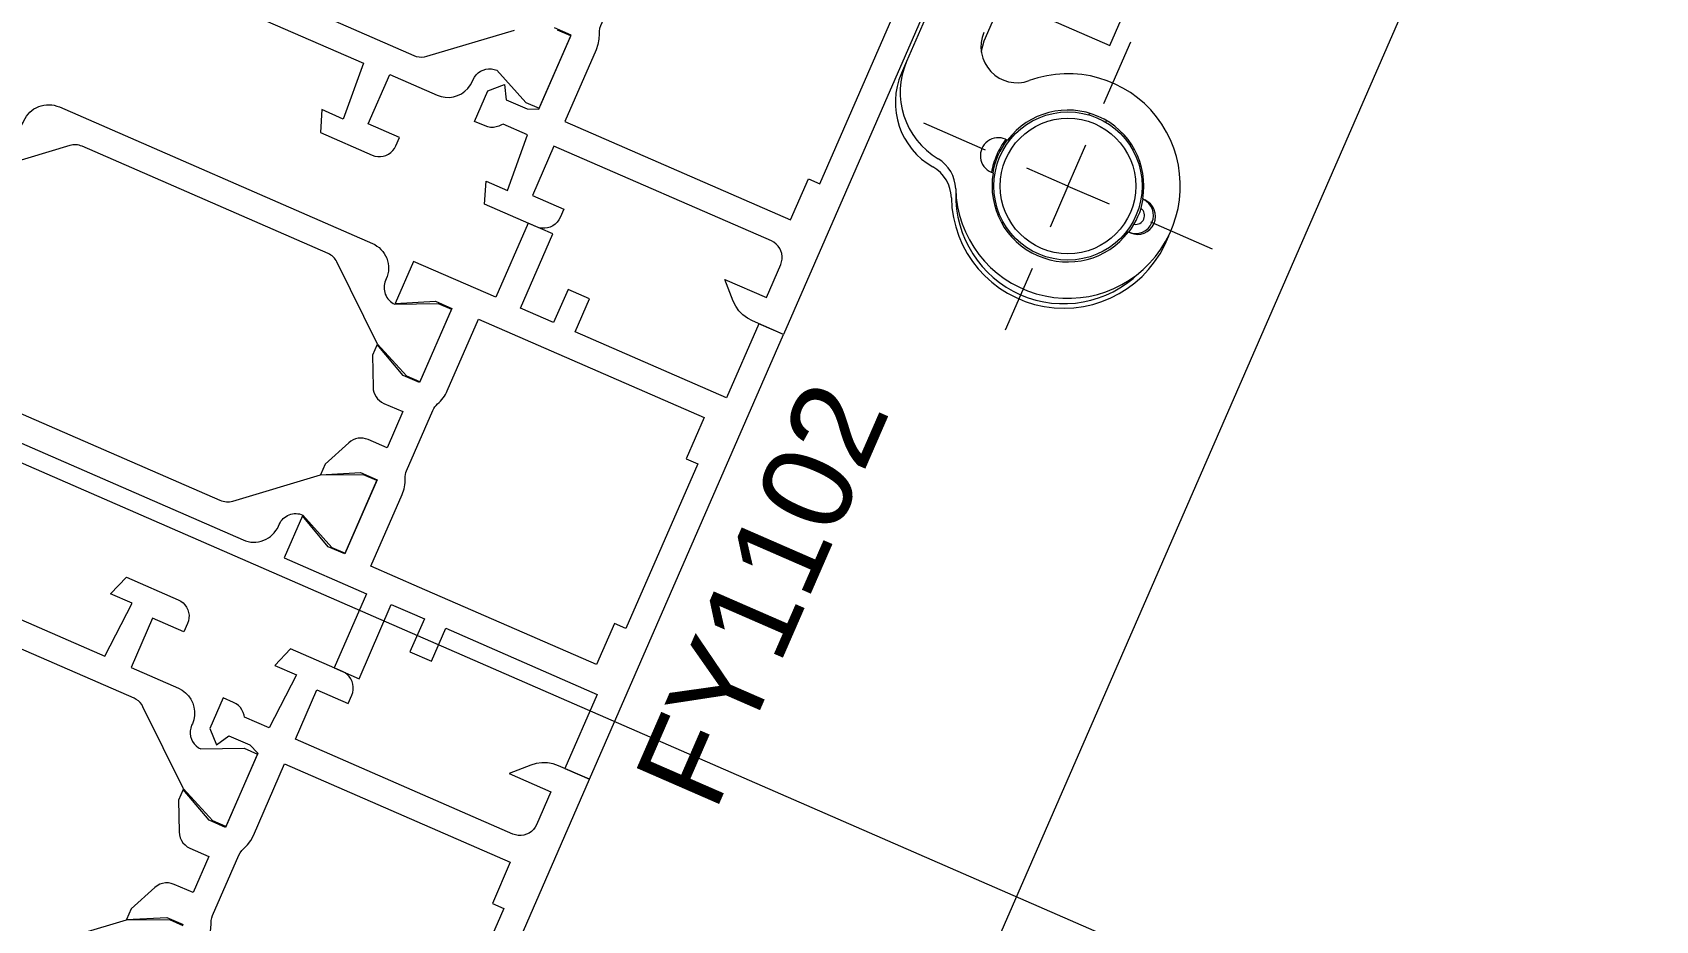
# Model space of a CAD drawing. Header units: millimetres. Extents: x -37281 to 954596, y -59787 to 956680.
# Drawn here: x 872389 to 872479.3, y -9107.6 to -9058.2 of the extents above; entities that cross this region are included whole.
import ezdxf
from ezdxf.enums import TextEntityAlignment as Align

# ---------------------------------------------------------------- set-up
doc = ezdxf.new("R2010")
doc.units = ezdxf.units.MM
doc.header["$MEASUREMENT"] = 0
for name, color, linetype, lineweight in [('0_Pen_No__2', 8, 'Continuous', 15), ('0_Pen_No__9', 7, 'Continuous', 13), ('New_A-25-M_Wall_Ext_Pen_No__87', 8, 'Continuous', 20), ('New_ArchiCAD Windows_Pen_No__1', 7, 'Continuous', 13)]:
    doc.layers.add(name, color=color, linetype=linetype, lineweight=lineweight)
for name, color, linetype in [('A-15-MG_Structural_Grid', 7, 'Continuous'), ('New_A-25-M_Wall_Ext', 7, 'Continuous'), ('New_ArchiCAD Windows', 7, 'Continuous')]:
    doc.layers.add(name, color=color, linetype=linetype)
doc.layers.add('A-15-MG_Structural_Grid_Pen_No__163', color=7, linetype='Continuous', lineweight=0, true_color=0x750077)
doc.styles.add('GENERATED_STYLE_3', font='')
doc.styles.add('GENERATED_STYLE_4', font='')
doc.styles.get('GENERATED_STYLE_3').set_extended_font_data('Arial')
doc.styles.get('GENERATED_STYLE_4').set_extended_font_data('Swis721 BT')

# ---------------------------------------------------------------- blocks, each defined once
blk = doc.blocks.new('Wall_243_2', base_point=(874395.096, -4631.295))
at = {"layer": 'New_A-25-M_Wall_Ext_Pen_No__87', "linetype": 'Continuous', "flags": 128}
blk.add_lwpolyline([(866536.638, -22653.237), (874395.096, -4631.295)], dxfattribs=at)
blk = doc.blocks.new('Triple Window 19_2')
at = {"layer": 'New_ArchiCAD Windows_Pen_No__1', "linetype": 'Continuous'}
for p, q in [((-1175, -190), (-1175, -0.5)), ((1175, -190), (1175, -0.5))]:
    blk.add_line(p, q, dxfattribs=at)
blk = doc.blocks.new('Wall_353_2', base_point=(874468.416, -4712.544))
at = {"layer": 'New_ArchiCAD Windows', "color": 251, "linetype": 'Continuous', "lineweight": 20, "true_color": 0x606060, "xscale": -1, "zscale": 1000, "rotation": 66.44041158399281}
for p in [(872821.456, -7989.174), (871882.155, -10143.289)]:
    blk.add_blockref('Triple Window 19_2', p, dxfattribs=at)
blk = doc.blocks.new('Standard grid marker')
at = {"layer": 'A-15-MG_Structural_Grid_Pen_No__163', "linetype": 'Continuous'}
blk.add_circle((31225.952, 0), 500, dxfattribs=at)
at = {"layer": 'A-15-MG_Structural_Grid_Pen_No__163', "style": 'GENERATED_STYLE_4'}
for tag, p in [('AC_MarkerText_1_0', (-500, 41.178)), ('AC_MarkerText_1_1', (31225.952, 41.178))]:
    blk.add_attdef(tag, text='', height=350, rotation=90, dxfattribs=at).set_placement(p, align=Align.MIDDLE_CENTER)

msp = doc.modelspace()

# ---------------------------------------------------------------- linework, layer by layer
at = {"layer": '0_Pen_No__2', "linetype": 'Continuous', "flags": 128}
for points in [[(872444.819, -9057.152), (872448.944, -9058.951), (872480.52, -8986.536)], [(872441.593, -9050.291), (872430.801, -9075.04), (872429.063, -9074.282), (872428.786, -9074.135), (872428.535, -9073.946), (872428.318, -9073.72), (872428.138, -9073.462), (872428.001, -9073.18), (872427.528, -9071.977), (872429.842, -9072.986), (872430.641, -9071.152), (872430.692, -9071.004), (872430.72, -9070.85), (872430.723, -9070.693), (872430.701, -9070.537), (872430.655, -9070.387), (872430.587, -9070.246), (872430.497, -9070.117), (872430.388, -9070.004), (872430.263, -9069.91), (872430.124, -9069.836), (872418.025, -9064.56), (872416.825, -9067.31), (872418.567, -9068.069), (872418.367, -9068.528), (872418.293, -9068.666), (872418.199, -9068.791), (872418.086, -9068.9), (872417.957, -9068.99), (872417.816, -9069.059), (872417.666, -9069.104), (872417.511, -9069.126), (872417.354, -9069.123), (872417.199, -9069.096), (872417.051, -9069.045), (872414.165, -9067.786), (872414.244, -9066.511), (872415.441, -9067.034), (872416.558, -9063.92), (872415.198, -9063.327), (872415.1, -9063.376), (872414.959, -9063.446), (872414.808, -9063.492), (872414.652, -9063.514), (872414.494, -9063.512), (872414.338, -9063.485), (872414.189, -9063.433), (872413.608, -9063.18), (872414.348, -9061.484), (872415.269, -9061.122), (872415.366, -9061.983), (872416.528, -9062.489), (872417.177, -9062.5), (872418.976, -9058.375), (872418.06, -9057.975)], [(872394.1, -9054.128), (872407.419, -9059.935), (872406.302, -9063.049), (872405.105, -9062.526), (872405.026, -9063.801), (872407.912, -9065.06), (872408.06, -9065.111), (872408.215, -9065.138), (872408.372, -9065.141), (872408.527, -9065.119), (872408.677, -9065.074), (872408.818, -9065.005), (872408.947, -9064.915), (872409.06, -9064.806), (872409.154, -9064.681), (872409.228, -9064.543), (872409.428, -9064.084), (872407.687, -9063.325), (872408.886, -9060.575), (872411.516, -9061.722), (872411.739, -9061.799), (872411.971, -9061.84), (872412.206, -9061.844), (872412.439, -9061.812), (872412.664, -9061.743), (872412.876, -9061.64), (872413.069, -9061.506), (872413.238, -9061.342), (872413.38, -9061.154), (872413.491, -9060.947), (872413.531, -9060.855), (872413.605, -9060.717), (872413.699, -9060.591), (872413.812, -9060.482), (872413.941, -9060.393), (872414.082, -9060.324), (872414.232, -9060.278), (872414.388, -9060.256), (872414.544, -9060.259), (872414.699, -9060.287), (872414.847, -9060.338), (872416.464, -9062.134), (872417.197, -9062.454), (872418.956, -9058.421), (872418.223, -9058.101)], [(872415.815, -9058.119), (872410.933, -9059.576), (872410.797, -9059.606), (872410.658, -9059.617), (872410.519, -9059.608), (872410.382, -9059.58), (872410.25, -9059.534), (872403.82, -9056.73)], [(872409.998, -9090.515), (872410.811, -9090.87), (872410.012, -9092.703), (872411.203, -9093.223), (872412.003, -9091.389), (872420.432, -9095.065), (872418.634, -9099.19), (872420.009, -9099.79), (872430.801, -9075.04), (872429.426, -9074.441), (872427.627, -9078.565), (872419.197, -9074.89), (872419.997, -9073.057), (872418.805, -9072.537), (872418.006, -9074.37), (872416.169, -9073.569), (872417.968, -9069.444), (872416.593, -9068.845), (872414.794, -9072.97), (872410.211, -9070.971), (872409.191, -9073.309), (872411.424, -9073.191)], [(872379.711, -9087.127), (872393.03, -9092.935), (872394.551, -9089.998), (872393.354, -9089.476), (872394.234, -9088.55), (872397.12, -9089.809), (872397.258, -9089.883), (872397.384, -9089.977), (872397.493, -9090.09), (872397.582, -9090.219), (872397.651, -9090.36), (872397.697, -9090.51), (872397.718, -9090.666), (872397.716, -9090.823), (872397.688, -9090.977), (872397.637, -9091.125), (872397.437, -9091.584), (872395.695, -9090.824), (872394.496, -9093.574), (872397.127, -9094.721), (872397.335, -9094.832), (872397.523, -9094.974), (872397.686, -9095.143), (872397.821, -9095.336), (872397.924, -9095.548), (872397.992, -9095.773), (872398.025, -9096.006), (872398.02, -9096.242), (872397.979, -9096.473), (872397.903, -9096.696), (872397.863, -9096.787), (872397.811, -9096.936), (872397.784, -9097.09), (872397.781, -9097.247), (872397.803, -9097.403), (872397.848, -9097.553), (872397.917, -9097.694), (872398.007, -9097.822), (872398.116, -9097.935), (872398.241, -9098.03), (872398.379, -9098.104), (872400.796, -9098.067), (872401.529, -9098.386), (872399.77, -9102.42), (872399.037, -9102.1), (872397.412, -9100.323), (872395.158, -9095.754), (872395.087, -9095.634), (872395, -9095.525), (872394.899, -9095.429), (872394.786, -9095.347), (872394.662, -9095.283), (872388.232, -9092.479)], [(872409.217, -9124.539), (872420.009, -9099.79), (872418.271, -9099.032), (872417.974, -9098.929), (872417.665, -9098.874), (872417.351, -9098.869), (872417.041, -9098.912), (872416.74, -9099.003), (872415.537, -9099.476), (872417.851, -9100.485), (872417.051, -9102.318), (872416.978, -9102.457), (872416.883, -9102.582), (872416.77, -9102.691), (872416.641, -9102.781), (872416.5, -9102.849), (872416.35, -9102.895), (872416.195, -9102.917), (872416.038, -9102.914), (872415.883, -9102.886), (872415.735, -9102.835), (872403.635, -9097.559), (872404.834, -9094.809), (872406.576, -9095.569), (872406.776, -9095.11), (872406.827, -9094.962), (872406.855, -9094.808), (872406.857, -9094.651), (872406.836, -9094.495), (872406.79, -9094.345), (872406.721, -9094.204), (872406.632, -9094.075), (872406.523, -9093.962), (872406.397, -9093.868), (872406.259, -9093.794), (872403.373, -9092.535), (872402.493, -9093.461), (872403.69, -9093.983), (872402.169, -9096.92), (872400.808, -9096.327), (872400.778, -9096.222), (872400.732, -9096.071), (872400.664, -9095.929), (872400.574, -9095.799), (872400.465, -9095.685), (872400.339, -9095.59), (872400.2, -9095.516), (872399.619, -9095.262), (872398.879, -9096.958), (872399.241, -9097.879), (872399.938, -9097.365), (872401.099, -9097.871), (872401.549, -9098.34), (872399.75, -9102.465), (872398.834, -9102.066), (872397.4, -9100.35), (872397.14, -9100.945), (872397.168, -9102.718), (872397.184, -9102.88), (872397.226, -9103.038), (872397.293, -9103.187), (872397.383, -9103.323), (872397.495, -9103.442), (872397.624, -9103.542), (872397.768, -9103.619), (872398.828, -9104.081), (872397.948, -9106.098), (872396.889, -9105.636), (872396.734, -9105.583), (872396.573, -9105.556), (872396.41, -9105.556), (872396.249, -9105.582), (872396.094, -9105.634), (872395.95, -9105.71), (872395.82, -9105.809), (872394.502, -9106.995), (872394.243, -9107.591), (872396.476, -9107.474), (872397.392, -9107.874)], [(872389.349, -9109.075), (872394.231, -9107.618), (872396.639, -9107.6), (872397.372, -9107.919)]]:
    msp.add_lwpolyline(points, dxfattribs=at)
for points in [[(872424.62, -9049.435), (872422.881, -9053.423), (872422.738, -9053.693), (872422.557, -9053.939), (872422.342, -9054.155), (872422.237, -9054.26), (872422.148, -9054.38), (872422.079, -9054.512), (872420.615, -9057.869), (872420.566, -9058.009), (872420.538, -9058.155), (872420.532, -9058.304), (872420.521, -9058.609), (872420.464, -9058.909), (872420.363, -9059.198), (872418.624, -9063.185), (872431.182, -9068.661), (872432.181, -9066.369), (872432.823, -9066.649), (872436.82, -9057.483), (872436.178, -9057.203), (872437.178, -9054.911)], [(872397.04, -9112.684), (872398.779, -9108.696), (872398.88, -9108.408), (872398.937, -9108.108), (872398.948, -9107.803), (872398.954, -9107.654), (872398.982, -9107.508), (872399.031, -9107.367), (872400.495, -9104.011), (872400.564, -9103.879), (872400.653, -9103.759), (872400.758, -9103.654), (872400.973, -9103.437), (872401.154, -9103.192), (872401.297, -9102.922), (872403.036, -9098.934), (872415.594, -9104.41), (872414.595, -9106.702), (872415.236, -9106.981), (872411.239, -9116.148), (872410.597, -9115.868), (872409.598, -9118.16)]]:
    msp.add_lwpolyline(points, close=True, dxfattribs=at)
for points in [[(872408.655, -9072.038, 0.414214), (872409.171, -9073.354), (872411.588, -9073.317), (872412.321, -9073.637), (872410.562, -9077.67), (872409.829, -9077.35), (872408.204, -9075.573), (872405.95, -9071.005, 0.176327), (872405.454, -9070.533), (872391.769, -9064.566, 0.176327), (872391.086, -9064.523), (872386.205, -9065.98), (872383.796, -9065.999), (872383.063, -9065.679), (872384.822, -9061.646), (872385.555, -9061.966), (872387.172, -9063.762, 0.414214), (872388.488, -9063.245), (872388.528, -9063.153, -0.414214), (872390.503, -9062.378), (872407.919, -9069.972, -0.414214), (872408.694, -9071.946)], [(872402.739, -9085.604, -0.414214), (872404.055, -9085.087), (872405.672, -9086.883), (872406.405, -9087.203), (872408.164, -9083.17), (872407.431, -9082.85), (872405.023, -9082.869), (872400.141, -9084.326, -0.176327), (872399.459, -9084.283), (872385.773, -9078.316, -0.176327), (872385.278, -9077.844), (872383.023, -9073.276), (872381.398, -9071.499), (872380.665, -9071.179), (872378.906, -9075.212), (872379.639, -9075.532), (872382.056, -9075.495, -0.414214), (872382.573, -9076.811), (872382.533, -9076.903, 0.414214), (872383.308, -9078.877), (872400.724, -9086.471, 0.414214), (872402.699, -9085.696)], [(872410.549, -9089.119), (872407.832, -9087.934), (872409.571, -9083.947, 0.112281), (872409.74, -9083.054, -0.112281), (872409.823, -9082.618), (872411.287, -9079.261, -0.112281), (872411.55, -9078.904, 0.112281), (872412.089, -9078.172), (872413.828, -9074.185), (872426.386, -9079.661), (872425.386, -9081.952), (872426.028, -9082.232), (872422.031, -9091.399), (872421.389, -9091.119), (872420.39, -9093.41)]]:
    msp.add_lwpolyline(points, format="xyb", close=True, dxfattribs=at)
msp.add_lwpolyline([(872411.424, -9073.191), (872412.341, -9073.591), (872410.542, -9077.716), (872409.626, -9077.316), (872408.192, -9075.6), (872407.932, -9076.196), (872407.96, -9077.968, 0.294108), (872408.56, -9078.87), (872409.62, -9079.332), (872408.74, -9081.348), (872407.681, -9080.886, 0.294108), (872406.612, -9081.06), (872405.294, -9082.246), (872405.035, -9082.842), (872407.268, -9082.724), (872408.184, -9083.124), (872406.386, -9087.249), (872405.469, -9086.849), (872404.035, -9085.133), (872403.016, -9087.471), (872407.599, -9089.469), (872405.801, -9093.594), (872407.176, -9094.194), (872408.974, -9090.069), (872409.998, -9090.515)], format="xyb", dxfattribs=at)
at = {"layer": '0_Pen_No__9', "linetype": 'Continuous'}
for p, q in [((872442.228, -9049.334), (872437.646, -9059.841)), ((872441.965, -9058.693), (872444.339, -9053.249)), ((872448.621, -9062.194), (872450.119, -9058.757)), ((872437.646, -9059.841), (872437.358, -9060.501)), ((872447.82, -9062.73), (872447.783, -9062.819)), ((872442.039, -9064.779), (872438.601, -9063.28)), ((872448.733, -9063.233), (872448.785, -9063.119)), ((872443.149, -9064.172), (872443.259, -9064.22)), ((872446.622, -9066.777), (872447.621, -9064.486)), ((872442.726, -9065.079), (872442.658, -9065.049)), ((872442.46, -9066.053), (872442.35, -9066.005)), ((872446.622, -9066.777), (872444.33, -9065.778)), ((872446.622, -9066.777), (872445.623, -9069.069)), ((872446.622, -9066.777), (872448.914, -9067.777)), ((872450.785, -9067.501), (872450.895, -9067.549)), ((872450.095, -9069.383), (872449.985, -9069.335)), ((872451.205, -9068.776), (872454.643, -9070.275)), ((872444.624, -9071.361), (872443.125, -9074.798))]:
    msp.add_line(p, q, dxfattribs=at)
at = {"layer": '0_Pen_No__9', "linetype": 'Continuous', "flags": 128}
for points in [[(872441.805, -9059.337), (872441.814, -9059.246), (872441.965, -9058.693)], [(872442.773, -9064.999), (872442.709, -9065.026), (872442.658, -9065.049)]]:
    msp.add_lwpolyline(points, dxfattribs=at)
at = {"layer": '0_Pen_No__9', "linetype": 'Continuous'}
for radius in [4.125, 3.772]:
    msp.add_circle((872446.622, -9066.777), radius, dxfattribs=at)
for centre, radius, start, end in [((872443.781, -9059.032), 2, 156.44041, 290.14253), ((872441.588, -9061.56), 4.3, 156.44041, 239.33421), ((872441.117, -9062.14), 4.1, 156.44041, 240.72104), ((872446.622, -9066.777), 6.25, 181.40215, 110.14253), ((872446.622, -9066.777), 4.225, 350.13146, 142.74936), ((872442.749, -9065.089), 1, 66.44041, 246.44041), ((872446.622, -9066.777), 4.25, 142.83145, 170.04937), ((872446.622, -9066.777), 4.325, 143.07186, 156.44041), ((872438.133, -9067.461), 2, 0.92831, 60.72104), ((872438.375, -9066.979), 2, 1.40215, 59.33421), ((872446.622, -9066.777), 4.325, 156.44041, 169.80896), ((872446.622, -9066.777), 4.225, 170.13146, 322.74936), ((872446.382, -9067.327), 6.25, 180.92831, 339.19167), ((872446.382, -9067.327), 6, 178.48619, 246.44041), ((872446.622, -9066.777), 4.25, 322.83145, 350.04937), ((872450.38, -9068.416), 1, 248.20498, 64.67584), ((872450.495, -9068.466), 1, 246.44041, 66.44041), ((872450.38, -9068.416), 0.5, 260.59342, 52.2874), ((872446.382, -9067.327), 6, 246.44041, 314.39464)]:
    msp.add_arc(centre, radius, start, end, dxfattribs=at)

# ---------------------------------------------------------------- block references
at = {"layer": 'A-15-MG_Structural_Grid', "color": 8, "linetype": 'Continuous', "lineweight": 15, "zscale": 1000, "rotation": 246.440411583993}
msp.add_blockref('Standard grid marker', (884817.183, 19955.364), dxfattribs=at)
at = {"layer": 'New_A-25-M_Wall_Ext', "color": 250, "lineweight": 50, "true_color": 0x2a2a2a}
for name, p in [('Wall_353_2', (874468.416, -4712.544)), ('Wall_243_2', (874395.096, -4631.295))]:
    msp.add_blockref(name, p, dxfattribs=at)

# ---------------------------------------------------------------- texts
at = {"layer": '0_Pen_No__2', "linetype": 'Continuous', "insert": (872427.048, -9101.718), "char_height": 5, "attachment_point": 7, "rotation": 66.44041, "style": 'GENERATED_STYLE_3'}
msp.add_mtext('\\A1;{\\fArial|b0|i0|c0|p34;FY1102}', dxfattribs=at)

doc.saveas('drawing.dxf')
